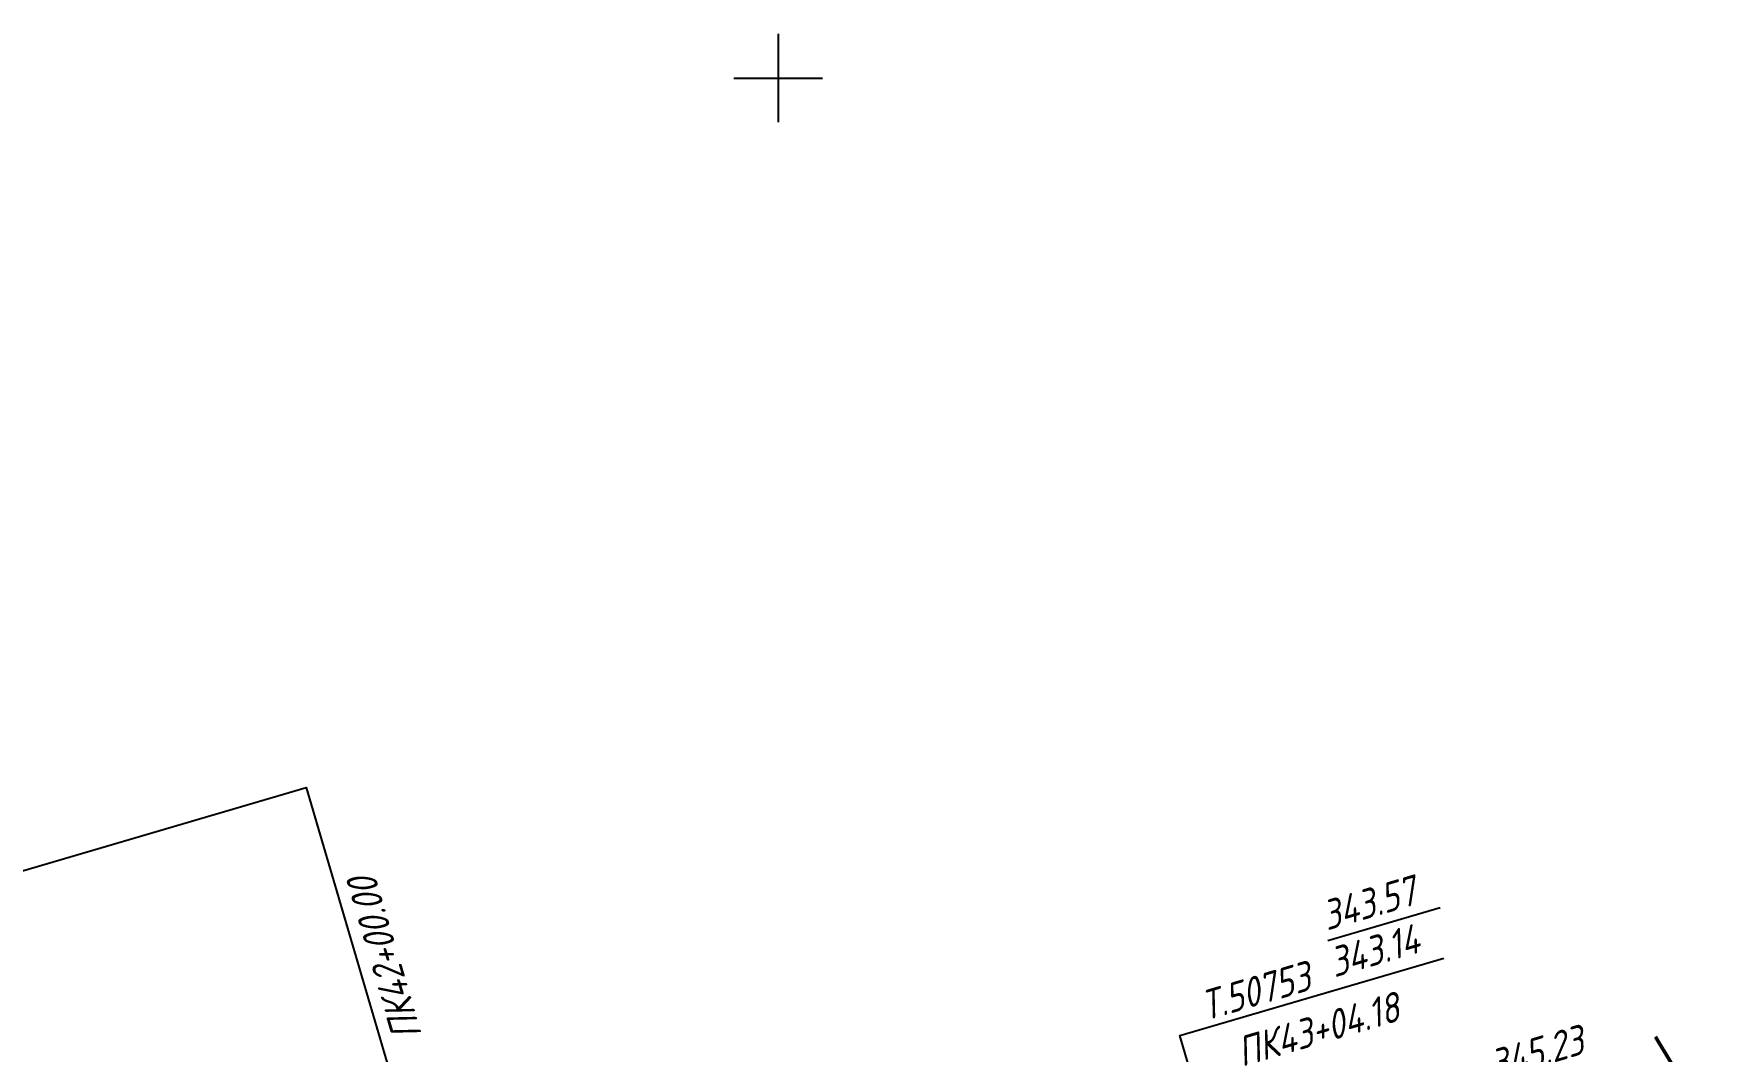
# Model space of a CAD drawing. Extents: x 1517648 to 1519685, y 2184577 to 2185456.
# Drawn here: x 1517899 to 1518128.2, y 2184868 to 2185006 of the extents above; entities that cross this region are included whole.
import ezdxf
from ezdxf.enums import TextEntityAlignment as Align

# ---------------------------------------------------------------- set-up
doc = ezdxf.new("R2010")
doc.units = 0
for name, color, linetype, lineweight in [('ИИ_ГЕОПУНКТ_025', 7, 'Continuous', 25), ('ИИ_ГЕОСЕТКА_025', 3, 'Continuous', 25), ('ИИ_ОТМЕТКА_025', 7, 'Continuous', 25), ('ИИ_ОФОРМЛЕНИЕ_025', 7, 'Continuous', 25), ('ИИ_РЕЛЬЕФ_050', 34, 'Continuous', 50)]:
    doc.layers.add(name, color=color, linetype=linetype, lineweight=lineweight)
doc.styles.add('VNIPISIMPLEXCUR', font='simplex.shx', dxfattribs={"width": 0.8, "oblique": 15})

# ---------------------------------------------------------------- blocks, each defined once
blk = doc.blocks.new('PICKET')
at = {"color": 0, "linetype": 'Continuous', "lineweight": 25}
for p, q in [((-0.23, 0), (0.23, 0)), ((0, 0.23), (0, -0.23))]:
    blk.add_line(p, q, dxfattribs=at)
blk.add_circle((0, 0), 0.23, dxfattribs=at)
at = {"color": 0, "linetype": 'Continuous', "style": 'VNIPISIMPLEXCUR', "oblique": 15, "width": 0.8}
blk.add_attdef('OTMETKA', (1.25, 0.3), '', height=2, dxfattribs=at)
at = {"color": 8, "linetype": 'Continuous', "style": 'VNIPISIMPLEXCUR', "oblique": 15, "width": 0.8, "flags": 1}
blk.add_attdef('NOMER', (1.25, -2.7), '', height=2, dxfattribs=at)
blk = doc.blocks.new('ИИ050052Р')
at = {"linetype": 'Continuous', "lineweight": 25}
h = blk.add_hatch(color=0, dxfattribs=at)
edge = h.paths.add_edge_path()
edge.add_arc((0, 0), 0.15, 0, 360)
at = {"color": 0, "linetype": 'Continuous', "lineweight": 25}
for radius in [0.75, 0.15]:
    blk.add_circle((0, 0), radius, dxfattribs=at)
at = {"color": 0, "linetype": 'Continuous', "style": 'VNIPISIMPLEXCUR', "oblique": 15, "width": 0.8}
for tag, p in [('CENTRE', (1.45, 0.7)), ('HEIGHT', (1.45, -2.7))]:
    blk.add_attdef(tag, p, '', height=2, dxfattribs=at)
for tag, p in [('NUMBER', (-2, -1)), ('STATIONING', (-2, -4.4)), ('ALPHA', (-2, -7.8))]:
    blk.add_attdef(tag, text='', height=2, dxfattribs=at).set_placement(p, align=Align.RIGHT)
at = {"color": 253, "linetype": 'Continuous', "style": 'VNIPISIMPLEXCUR', "oblique": 15, "width": 0.8, "flags": 1}
blk.add_attdef('NOTE', text='', height=1.6, dxfattribs=at).set_placement((-2, -10.8), align=Align.RIGHT)
blk = doc.blocks.new('ИИ05012')
at = {"color": 0, "linetype": 'Continuous', "flags": 128}
for points in [[(0, 3), (0, -3)], [(-3, 0), (3, 0)]]:
    blk.add_lwpolyline(points, dxfattribs=at)

msp = doc.modelspace()

# ---------------------------------------------------------------- linework, layer by layer
at = {"layer": 'ИИ_ГЕОПУНКТ_025'}
for points in [[(1518074.544, 2184882.978), (1518089.797, 2184887.46)], [(1518076.55, 2184794.9), (1518054.462, 2184870.077), (1518090.276, 2184880.599)]]:
    msp.add_lwpolyline(points, dxfattribs=at)
at = {"layer": 'ИИ_ОФОРМЛЕНИЕ_025', "flags": 128}
msp.add_lwpolyline([(1517688.758, 2184680.966), (1517648.153, 2184819.17), (1517935.993, 2184903.718), (1517976.592, 2184765.533)], dxfattribs=at)
at = {"layer": 'ИИ_РЕЛЬЕФ_050', "elevation": 346}
msp.add_lwpolyline([(1518118.988, 2184869.903), (1518121.13, 2184866.393), (1518122.306, 2184864.789), (1518125.809, 2184859.398), (1518129.249, 2184855.541)], dxfattribs=at)

# ---------------------------------------------------------------- block references
at = {"layer": 'ИИ_ГЕОПУНКТ_025'}
ref = msp.add_blockref('ИИ050052Р', (1518076.55, 2184794.9, 343.14), dxfattribs=dict(at, xscale=2, yscale=2, zscale=2, rotation=16.37305555555556))
ref.add_attrib('NUMBER', 'Т.50753', dxfattribs={"layer": '0', "color": 0, "linetype": 'Continuous', "height": 4, "rotation": 16.37306, "style": 'VNIPISIMPLEXCUR', "oblique": 15, "width": 0.8}).set_placement((1518072.537, 2184876.344), align=Align.RIGHT)
ref.add_attrib('CENTRE', '343.57', (1518074.42, 2184884.292), dxfattribs={"layer": '0', "color": 0, "linetype": 'Continuous', "height": 4, "rotation": 16.37306, "style": 'VNIPISIMPLEXCUR', "oblique": 15, "width": 0.8})
ref.add_attrib('HEIGHT', '343.14', (1518075.454, 2184877.94), dxfattribs={"layer": '0', "color": 0, "linetype": 'Continuous', "height": 4, "rotation": 16.37306, "style": 'VNIPISIMPLEXCUR', "oblique": 15, "width": 0.8})
ref.add_attrib('STATIONING', 'ПК43+04.18', dxfattribs={"layer": '0', "color": 0, "linetype": 'Continuous', "height": 4, "rotation": 16.37306, "style": 'VNIPISIMPLEXCUR', "oblique": 15, "width": 0.8}).set_placement((1518084.584, 2184872.162), align=Align.RIGHT)
at = {"layer": 'ИИ_ГЕОСЕТКА_025', "xscale": 2, "yscale": 2, "zscale": 2}
msp.add_blockref('ИИ05012', (1518000, 2185000), dxfattribs=at)
at = {"layer": 'ИИ_ОТМЕТКА_025', "xscale": 2, "yscale": 2, "zscale": 2, "rotation": 16.37305555555556}
msp.add_blockref('PICKET', (1518094.98, 2184862.77, 345.23), dxfattribs=at).add_auto_attribs({'OTMETKA': '345.23'})

# ---------------------------------------------------------------- texts
at = {"layer": 'ИИ_ОФОРМЛЕНИЕ_025', "style": 'VNIPISIMPLEXCUR', "oblique": 15, "width": 0.8}
msp.add_text('ПК42+00.00', height=4, rotation=106.37083, dxfattribs=at).set_placement((1517951.72, 2184870.176))

doc.saveas('drawing.dxf')
